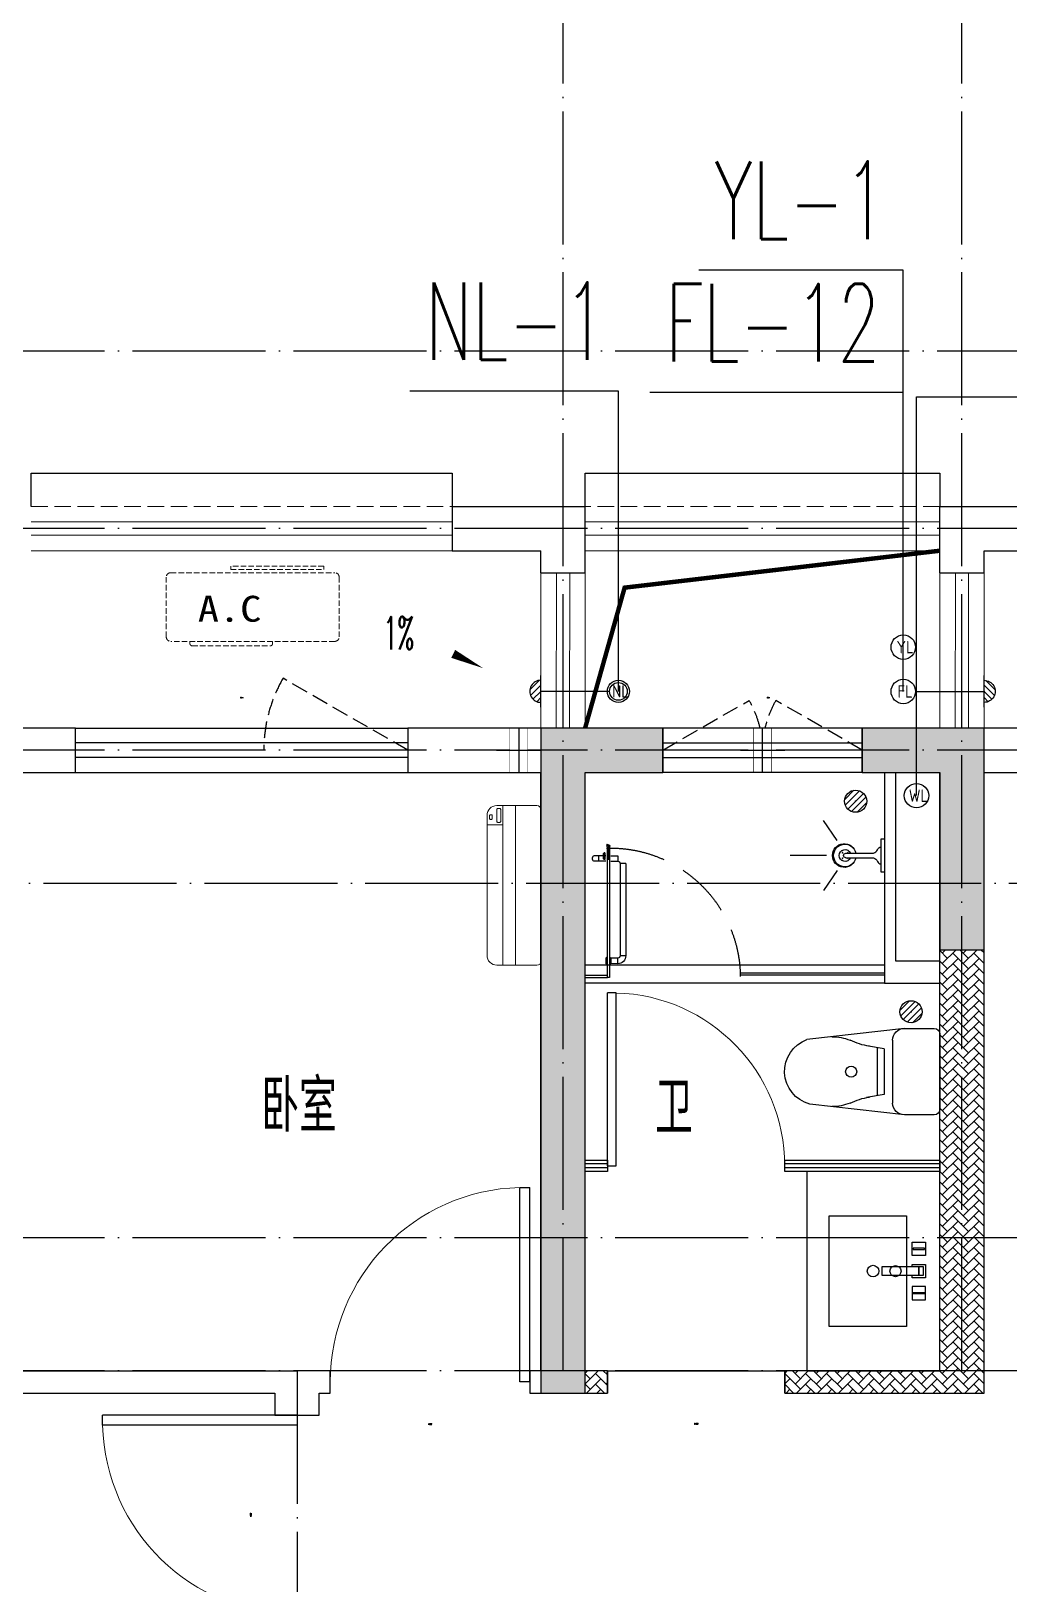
# Model space of a CAD drawing. Extents: x 27938 to 1507990, y 110129 to 923079.
# Drawn here: x 830217 to 834628, y 446371 to 453376 of the extents above; entities that cross this region are included whole.
import ezdxf

# ---------------------------------------------------------------- set-up
doc = ezdxf.new("R2010")
doc.units = 0
doc.header["$LTSCALE"] = 1000
doc.header["$MEASUREMENT"] = 0
doc.linetypes.add('DASH', pattern=[0.35, 0.25, -0.1])
doc.linetypes.add('DOTE', pattern=[2.42, 2, -0.2, 0.02, -0.2])
for name, color, linetype in [('COLUMN', 9, 'Continuous'), ('CURTWALL', 4, 'Continuous'), ('DIM_凝结', 150, 'Continuous'), ('DIM_废水', 31, 'Continuous'), ('DIM_污水', 2, 'Continuous'), ('DIM_雨水', 4, 'Continuous'), ('DOTE', 1, 'Continuous'), ('EQUIP_污水', 7, 'Continuous'), ('IP-bath&kitchen-JOHNSON', 4, 'Continuous'), ('LVTRY', 6, 'Continuous'), ('P-bath&kitchen-JOHNSON', 4, 'Continuous'), ('PUB_HATCH', 8, 'Continuous'), ('PUB_TEXT', 4, 'Continuous'), ('VPIPE-中水', 122, 'Continuous'), ('VPIPE-凝结', 150, 'N'), ('VPIPE-废水', 31, 'Continuous'), ('VPIPE-污水', 2, 'W'), ('VPIPE-雨水', 4, 'Y'), ('WALL', 9, 'Continuous'), ('WINDOW', 4, 'Continuous'), ('WINDOW_TEXT', 7, 'Continuous'), ('保温', 6, 'Continuous'), ('机电标识类', 1, 'Continuous'), ('看线', 251, 'Continuous')]:
    doc.layers.add(name, color=color, linetype=linetype)
for name, color, linetype, lineweight in [('平面-排水沟', 86, 'Continuous', 15), ('平面-栏杆', 135, 'Continuous', 15), ('平面-看线', 45, 'Continuous', 15), ('平面-空调室内机', 176, 'Continuous', 9), ('平面-空调预留孔', 173, 'Continuous', 15), ('空调', 76, 'Continuous', 13)]:
    doc.layers.add(name, color=color, linetype=linetype, lineweight=lineweight)
doc.styles.add('_TCH_DIM', font='SIMPLEX.shx', dxfattribs={"width": 0.7, "bigfont": 'GBCBIG.shx'})
doc.styles.add('_TCH_WINDOW', font='SIMPLEX.shx', dxfattribs={"width": 0.7, "height": 3.5, "bigfont": 'GBCBIG.shx'})
doc.styles.add('_TWT_SERIAL', font='SIMPLEX', dxfattribs={"width": 0.8, "height": 3.5, "bigfont": 'HZTXT'})
doc.styles.get("Standard").update_dxf_attribs({"font": 'gbenor.shx', "bigfont": 'gbcbig.shx'})
doc.styles.add('黑体', font='simhei.ttf')
doc.linetypes.add('N', pattern='A,3,-0.2,["N",Standard,S=0.25,R=0,X=-0.1,Y=-0.115],-0.2', length=3.4)
doc.linetypes.add('W', pattern='A,3,-0.2,["W",Standard,S=0.25,R=0,X=-0.1,Y=-0.115],-0.2', length=3.4)
doc.linetypes.add('Y', pattern='A,3,-0.2,["Y",Standard,S=0.25,R=0,X=-0.1,Y=-0.115],-0.2', length=3.4)
pattern_1 = [(45, (0, 0), (0, 47.4157523), [100.584, -33.528]), (135, (23.708, 23.708), (3e-15, 47.4157523), [100.584, -33.528])]

# ---------------------------------------------------------------- blocks, each defined once
blk = doc.blocks.new('GDGDGDSDA')
at = {"layer": 'DOTE', "color": 0, "linetype": 'DOTE', "ltscale": 0.3}
for p, q in [((424034.8, 367858.3), (424034.8, 376108.3)), ((425834.8, 367858.3), (425834.8, 376108.3)), ((471334.8, 372458.3), (417334.8, 372458.3)), ((471334.8, 371658.3), (417334.8, 371658.3)), ((471334.8, 370658.3), (417334.8, 370658.3)), ((417334.8, 370058.6), (471334.8, 370058.6)), ((471334.8, 368458.3), (417334.8, 368458.3)), ((471334.8, 367858.3), (417334.8, 367858.3)), ((422834.8, 367858.3), (422834.8, 359558.3))]:
    blk.add_line(p, q, dxfattribs=at)
blk = doc.blocks.new('rrrrrrrrrrrra')
at = {"color": 0}
for p, q in [((-112.4, 458.7), (-112.4, 324.3)), ((252.6, 483.7), (-87.4, 483.7)), ((277.6, 324.3), (277.6, 458.7)), ((-112.4, 324.3), (-63.7, -103.4)), ((277.6, 324.3), (227.5, -115.6)), ((-59.1, 271.1), (224.3, 271.1)), ((-20.6, 232.4), (-34.2, 153.6)), ((185.8, 232.4), (-20.6, 232.4)), ((185.8, 232.4), (199.4, 153.6)), ((191.3, 200.5), (-26.1, 200.5))]:
    blk.add_line(p, q, dxfattribs=at)
for centre, radius, start, end in [((-87.4, 458.7), 25, 90, 180), ((252.6, 458.7), 25, 0, 90), ((-59.1, 324.3), 53.3, 180, 270), ((224.3, 324.3), 53.3, 270, 0), ((-322.6, 209.8), 293.8, 333.53685, 351.48282), ((487.8, 209.8), 293.8, 188.51718, 206.46315), ((149, -3.2), 224.1, 158.52022, 180), ((16.2, -3.2), 224.1, 0, 21.47978), ((83.8, -63.6), 152.8, 195.07732, 340.11812)]:
    blk.add_arc(centre, radius, start, end, dxfattribs=at)
blk = doc.blocks.new('A$C1E0F638F')
at = {"color": 0}
for points in [[(499.7, 435.1), (499.7, 85.1), (0, 85.1), (0, 435.1)], [(269.9, 30), (229.9, 30), (229.9, 195), (269.9, 195)], [(119.9, 0), (179.9, 0), (179.9, 60), (119.9, 60)], [(146.9, 55), (152.9, 55), (152.9, 5), (146.9, 5)], [(229.9, 30), (269.9, 30), (269.9, 10), (229.9, 10)], [(379.9, 0), (319.9, 0), (319.9, 60), (379.9, 60)], [(352.9, 55), (346.9, 55), (346.9, 5), (352.9, 5)]]:
    blk.add_lwpolyline(points, close=True, dxfattribs=at)
blk.add_lwpolyline([(269.9, 60), (279.9, 60), (279.9, 0), (219.9, 0), (219.9, 60), (229.9, 60)], dxfattribs=at)
blk.add_circle((249.9, 236.3), 26, dxfattribs=at)
blk = doc.blocks.new('$lvtry$00000171')
at = {"color": 0}
for p, q in [((-74, 11), (-11, 74)), ((-70, -27), (27, 70)), ((-53, -53), (53, 53)), ((-27, -70), (70, 27)), ((11, -74), (74, -11))]:
    blk.add_line(p, q, dxfattribs=at)
blk.add_circle((0, 0), 75, dxfattribs=at)
blk.add_point((0, 0), dxfattribs=at)
blk = doc.blocks.new('135')
blk.add_hatch(color=0).paths.add_polyline_path([(4.8, 1.8), (3.6, -1), (-4.7, 2.5), (-3.5, 5.3)])
at = {"color": 0}
for p, q in [((-6.3, 2.6), (5.4, -2.3)), ((-5.7, 2.9), (-5.2, 2.7)), ((-5.6, 18.9), (-3.4, 19.4)), ((-3.4, 19.4), (-5.5, 19.4)), ((5.2, 10.9), (-5.3, 10.9)), ((5.2, 9.7), (-5.2, 9.7)), ((-5.2, 2.7), (-3.8, 5.9)), ((-5, 10.9), (-5, 30.5)), ((-3.8, 5.9), (5.4, 2.1)), ((0, 0), (0, 39.1)), ((5.6, 18.9), (3.4, 19.3)), ((3.4, 19.3), (5.6, 19.3)), ((4.1, -1.2), (5.4, 2.1)), ((5, 10.9), (5, 32.3)), ((4.1, -1.2), (5.7, -1.8))]:
    blk.add_line(p, q, dxfattribs=at)
for centre, radius, start, end in [((6.2, 15.8), 13.5, 151.01474, 204.84033), ((13.5, 4.2), 20.5, 163.09243, 182.0012), ((-6, 3.6), 1, 184.22753, 248.46611), ((8.6, 15.5), 14.6, 166.278, 198.09535), ((13.5, 4.2), 19.5, 163.74431, 182.52687), ((-5.5, 3.3), 0.5, 181.9385, 247.25971), ((-5.2, 22.1), 0.5, 335.76434, 151.01474), ((3.8, 18.1), 9.42, 155.76434, 171.97728), ((5.2, 22.3), 0.5, 29.84246, 204.57404), ((-5.9, 17.2), 11.7, 10.47502, 24.57404), ((29.1, 6.7), 24, 172.94395, 199.23182), ((-6.3, 15.4), 12.4, 338.64492, 16.0476), ((-6, 15.8), 13.4, 334.91114, 29.84246), ((26.4, 6.3), 20.6, 169.14538, 199.95258), ((5.9, -1.2), 1.17, 247.45971, 19.95258), ((5.9, -1.4), 0.5, 247.45971, 19.23182)]:
    blk.add_arc(centre, radius, start, end, dxfattribs=at)
blk.add_open_spline([(-5, 30.5), (-4.1, 31.3), (-2.3, 33), (0.9, 29.2), (3.5, 31.1), (5, 32.3)], degree=3, knots=[0, 0, 0, 0, 3.066329, 6.218313, 11.124135, 11.124135, 11.124135, 11.124135], dxfattribs=at)
blk = doc.blocks.new('SDFAWERAWER')
at = {"layer": 'LVTRY', "color": 0}
for p, q in [((593941.2, -1242210.1), (593783.7, -1242594.8)), ((593964.6, -1242219.7), (593807.2, -1242604.4)), ((593941.2, -1242210.1), (593964.6, -1242219.7)), ((593987.8, -1242190.5), (593978.2, -1242214)), ((594007.5, -1242226), (593978.2, -1242214)), ((594017.1, -1242202.5), (593987.8, -1242190.5)), ((594015.8, -1242220.4), (594027.2, -1242192.7)), ((594015.8, -1242220.4), (594021.7, -1242222.8)), ((594025.7, -1242203.9), (594018.5, -1242221.5)), ((594018.5, -1242221.5), (594021.5, -1242220.3)), ((594025.4, -1242210.8), (594021.5, -1242220.3)), ((594022.6, -1242220.7), (594021.7, -1242222.8)), ((594021.7, -1242222.8), (594023.9, -1242221.9)), ((594022.6, -1242211.4), (594029.8, -1242193.8)), ((594024.2, -1242221.4), (594023.9, -1242221.9)), ((594025.4, -1242210.8), (594031.1, -1242196.8)), ((594027.2, -1242192.7), (594033, -1242195.1)), ((594029.8, -1242193.8), (594031.1, -1242196.8)), ((594032.2, -1242197.2), (594033, -1242195.1)), ((594033, -1242195.1), (594034, -1242197.4)), ((594033.8, -1242197.9), (594034, -1242197.4)), ((594047.3, -1242200.9), (594035.9, -1242228.7)), ((594035.9, -1242228.7), (594038.6, -1242229.7)), ((594037.3, -1242210.8), (594088, -1242231.6)), ((594038.6, -1242229.7), (594045.2, -1242213.6)), ((594038.6, -1242229.7), (594041.6, -1242228.5)), ((594041.6, -1242228.5), (594051.2, -1242205)), ((594049.9, -1242202), (594043.3, -1242218.2)), ((594047.3, -1242200.9), (594049.9, -1242202)), ((594049.9, -1242202), (594051.2, -1242205)), ((594057.1, -1242246.3), (594066.7, -1242222.8)), ((594027.7, -1242234.3), (594078.4, -1242255)), ((593783.7, -1242594.8), (593807.2, -1242604.4)), ((593803.2, -1242641.3), (593812.8, -1242617.9)), ((593803.2, -1242641.3), (593832.6, -1242653.3)), ((593812.8, -1242617.9), (593842.2, -1242629.9)), ((593842.2, -1242629.9), (593832.6, -1242653.3)), ((593845.2, -1242628.6), (593833.8, -1242656.3)), ((593847.8, -1242629.7), (593836.5, -1242657.4)), ((593845.2, -1242628.6), (593842.2, -1242629.9)), ((593847.8, -1242629.7), (593845.2, -1242628.6)), ((593847.1, -1242661.8), (593858.5, -1242634.1)), ((593849.8, -1242662.9), (593861.2, -1242635.2)), ((593852.1, -1242661.9), (593862.1, -1242637.4)), ((593858.5, -1242634.1), (593861.2, -1242635.2)), ((593861.2, -1242635.2), (593862.1, -1242637.4)), ((593833.8, -1242656.3), (593832.6, -1242653.3)), ((593836.5, -1242657.4), (593833.8, -1242656.3)), ((593847.1, -1242661.8), (593849.8, -1242662.9))]:
    blk.add_line(p, q, dxfattribs=at)
blk.add_lwpolyline([(593823.5, -1242717), (594045.8, -1242173.9), (594036.5, -1242170.2), (593814.2, -1242713.2)], close=True, dxfattribs=at)
blk.add_arc((594075.3, -1242240), 15.3, 281.79322, 33.70188, dxfattribs=at)
for centre, major_axis, start_param, end_param in [((593974.2, -1242223.6), (3.93, 9.6), 0, 1.570796), ((593816.8, -1242608.3), (13.5, 33.1), 1.570796, 3.141593), ((593816.8, -1242608.3), (3.93, 9.6), 1.570796, 3.141593)]:
    blk.add_ellipse(centre, major_axis=major_axis, ratio=1, start_param=start_param, end_param=end_param, dxfattribs=at)
at = {"layer": 'P-bath&kitchen-JOHNSON', "color": 0, "linetype": 'DASH'}
blk.add_arc((593809.8, -1242714), 586.2, 67.53695, 157.13247, dxfattribs=at)
at = {"layer": 'LVTRY', "color": 8, "xscale": -1, "rotation": 157.7329157530927}
blk.add_blockref('135', (594045.3, -1242161.9), dxfattribs=at)
blk = doc.blocks.new('A$C5DCB2F21')
at = {"layer": 'IP-bath&kitchen-JOHNSON', "color": 0}
for p, q in [((-68.3, -213.2), (-157.7, -275)), ((-0.1, -261.4), (-0.1, -424.7)), ((68.2, -213.2), (157.6, -275))]:
    blk.add_line(p, q, dxfattribs=at)
for centre, major_axis, ratio, start_param, end_param in [((0, -178.8), (-51, 0), 0.990052, -1.36297, 4.504563), ((0, -177.8), (-26.8, 0), 0.994812, -1.167677, 4.309269)]:
    blk.add_ellipse(centre, major_axis=major_axis, ratio=ratio, start_param=start_param, end_param=end_param, dxfattribs=at)
at = {"layer": 'LVTRY', "color": 0}
for p, q in [((73.6, 0), (-73.6, 0)), ((-10.5, -173.5), (-10.5, -49.3)), ((10.6, -173.5), (10.6, -49.3))]:
    blk.add_line(p, q, dxfattribs=at)
blk.add_lwpolyline([(73.6, 0), (73.6, -15.8), (-73.6, -15.8), (-73.6, 0)], dxfattribs=at)
for points in [[(-26.3, -30.7, -0.364142), (-37.8, -15.8, -0.020495)], [(-10.5, -49.4, 0.214893), (-26.3, -30.7, 7.649644)], [(10.6, -49.3, -0.21439), (26.3, -30.7, -7.649644)], [(26.3, -30.7, 0.364142), (37.8, -15.8, 0.020495)]]:
    blk.add_lwpolyline(points, format="xyb", dxfattribs=at)
blk.add_arc((0, -173.5), 10.5, 180, 0, dxfattribs=at)
for centre, major_axis, ratio, start_param, end_param in [((0, -181.3), (53.6, 0), 0.987577, 1.76809, 7.656688), ((-12.4, -164.7), (0, 1.43), 0.85, -1.570796, 4.712389), ((-12.4, -189.2), (0, 1.43), 0.85, 4.712389, 10.995574), ((12.5, -164.7), (0, 1.43), 0.85, 4.712389, 10.995574), ((12.5, -189.2), (0, 1.43), 0.85, 4.712389, 10.995574)]:
    blk.add_ellipse(centre, major_axis=major_axis, ratio=ratio, start_param=start_param, end_param=end_param, dxfattribs=at)
blk = doc.blocks.new('$TCHSYS$DOOR2D')
for p, q in [((0.45, 0.975), (0.5, 0.975)), ((0.45, 0), (0.45, 0.975)), ((0.5, 0), (0.5, 0.975)), ((0.5, 0), (0.45, 0))]:
    blk.add_line(p, q)
at = {"lineweight": 13}
blk.add_arc((0.475, 0), 0.975, 91.46928, 180, dxfattribs=at)
blk = doc.blocks.new('DSGDFGF')
at = {"layer": 'CURTWALL', "color": 0}
for p, q in [((676992.3, 342105.3), (676292.3, 342105.3)), ((676292.3, 342105.3), (676292.3, 342055.3)), ((676292.3, 342088.7), (676992.3, 342088.7)), ((676992.3, 342055.3), (676992.3, 342105.3)), ((677892.3, 342105.3), (677792.3, 342105.3)), ((677792.3, 342105.3), (677792.3, 342055.3)), ((677792.3, 342088.7), (677892.3, 342088.7)), ((677892.3, 342055.3), (677892.3, 342105.3)), ((676292.3, 342072), (676992.3, 342072)), ((676292.3, 342055.3), (676992.3, 342055.3)), ((677792.3, 342072), (677892.3, 342072)), ((677792.3, 342055.3), (677892.3, 342055.3))]:
    blk.add_line(p, q, dxfattribs=at)
at = {"layer": 'IP-bath&kitchen-JOHNSON', "color": 0}
for p, q in [((676542.3, 342985), (677892.3, 342985)), ((676542.3, 342950), (677192.3, 342950)), ((676542.3, 342940), (677192.3, 342940)), ((677192.3, 342940), (677192.3, 342950)), ((677892.3, 342940), (677792.3, 342940)), ((677792.3, 342930), (677792.3, 342940)), ((677892.3, 342930), (677792.3, 342930)), ((676542.3, 342905), (677892.3, 342905))]:
    blk.add_line(p, q, dxfattribs=at)
for points in [[(676542.3, 343855.3), (676542.3, 342905), (676292.3, 342905)], [(676492.3, 343855.3), (676492.3, 343005), (676292.3, 343005)]]:
    blk.add_lwpolyline(points, dxfattribs=at)
at = {"layer": 'LVTRY', "color": 0}
blk.add_lwpolyline([(676892.3, 341155.3), (676292.3, 341155.3), (676292.3, 342055.3), (676892.3, 342055.3)], close=True, dxfattribs=at)
at = {"layer": 'CURTWALL', "color": 0, "xscale": 800, "yscale": 800, "zscale": 50, "rotation": 5.54452612062199e-09}
blk.add_blockref('$TCHSYS$DOOR2D', (677392.3, 342080.3), dxfattribs=at)
at = {"layer": 'IP-bath&kitchen-JOHNSON', "color": 8}
for name, p, rotation in [('A$C5DCB2F21', (676542.3, 343480.3), 90.00848852444699), ('SDFAWERAWER', (-342526.2, 1268090.5), 22.25976934310714)]:
    blk.add_blockref(name, p, dxfattribs=dict(at, rotation=rotation))
at = {"layer": 'LVTRY', "color": 8, "xscale": -0.6666666667107826, "yscale": 0.6666666667107826}
for p in [(676672.3, 343725.3), (676422.3, 342775.3)]:
    blk.add_blockref('$lvtry$00000171', p, dxfattribs=at)
at = {"layer": 'LVTRY', "color": 8, "extrusion": (0, 0, -1), "xscale": -1, "zscale": -1, "rotation": 270}
blk.add_blockref('rrrrrrrrrrrra', (-676776.1, 342422.6), dxfattribs=at)
at = {"layer": 'LVTRY', "color": 8, "xscale": -1, "rotation": 270}
blk.add_blockref('A$C1E0F638F', (676357.2, 341355.6), dxfattribs=at)
blk = doc.blocks.new('GFDGFSDFGD')
at = {"layer": 'PUB_HATCH'}
for points in [[(425766.6, 373023.7), (425216.6, 373023.7), (425216.6, 370023.7), (425416.6, 370023.7), (425416.6, 372823.7), (425766.6, 372823.7)], [(426666.7, 373023.7), (426666.7, 372823.7), (427016.6, 372823.7), (427016.6, 372023.7), (427216.6, 372023.7), (427216.6, 373023.7)]]:
    blk.add_hatch(color=0, dxfattribs=at).paths.add_polyline_path(points)
at = {"layer": 'COLUMN', "color": 0}
for p, q in [((425766.6, 373023.7), (425216.6, 373023.7)), ((425216.6, 373023.7), (425216.6, 370023.7)), ((425766.6, 372823.7), (425766.6, 373023.7)), ((426666.7, 373023.7), (426666.7, 372823.7)), ((427216.6, 373023.7), (426666.7, 373023.7)), ((427216.6, 372023.7), (427216.6, 373023.7)), ((425416.6, 370023.7), (425416.6, 372823.7)), ((425416.6, 372823.7), (425766.6, 372823.7)), ((426666.7, 372823.7), (427016.6, 372823.7)), ((427016.6, 372823.7), (427016.6, 372023.7)), ((427016.6, 372023.7), (427216.6, 372023.7)), ((425216.6, 370023.7), (425416.6, 370023.7))]:
    blk.add_line(p, q, dxfattribs=at)
blk = doc.blocks.new('GDFGDGRD')
at = {"layer": '保温', "linetype": 'ByBlock', "ltscale": 10}
h = blk.add_hatch(dxfattribs=at)
h.set_pattern_fill('AR-HBONE', color=251, scale=55)
h.set_pattern_definition(pattern_1)
h.paths.add_polyline_path([(427216.6, 370023.7), (427216.6, 372023.7), (427016.6, 372023.7), (427016.6, 370023.7)])
h = blk.add_hatch(dxfattribs=at)
h.set_pattern_fill('AR-HBONE', color=251, scale=55)
h.set_pattern_definition(pattern_1)
h.paths.add_polyline_path([(425516.6, 370023.7), (425516.6, 370123.7), (425416.6, 370123.7), (425416.6, 370023.7)])
h = blk.add_hatch(dxfattribs=at)
h.set_pattern_fill('AR-HBONE', color=251, scale=55)
h.set_pattern_definition(pattern_1)
h.paths.add_polyline_path([(427016.6, 370023.7), (427016.6, 370123.7), (426316.6, 370123.7), (426316.6, 370023.7)])
blk = doc.blocks.new('A$C001338C2')
for p, q in [((845, 303.6), (55, 303.6)), ((109.1, 214.8), (109.1, 303.6)), ((0, 248.6), (0, 22)), ((900, 22), (900, 248.6)), ((22, 0), (878, 0))]:
    blk.add_line(p, q)
at = {"lineweight": 5}
for p, q in [((900, 214.8), (0, 214.8)), ((900, 143.2), (0, 143.2))]:
    blk.add_line(p, q, dxfattribs=at)
for points in [[(73.1, 275), (56.8, 275, -0.414214), (51.3, 280.5), (51.3, 283.4, -0.414214), (56.8, 288.9), (73.1, 288.9, -0.414214), (78.6, 283.4), (78.6, 280.5, -0.414214)], [(89.2, 226.4), (22.2, 226.4, -0.414214), (16.7, 231.9), (16.7, 243.1, -0.414214), (22.2, 248.6), (89.2, 248.6, -0.414214), (94.7, 243.1), (94.7, 231.9, -0.414214)]]:
    blk.add_lwpolyline(points, format="xyb", close=True)
for centre, radius, start, end in [((55, 248.6), 55, 90, 180), ((845, 248.6), 55, 360, 90), ((22, 22), 22, 180, 270), ((878, 22), 22, 270, 360)]:
    blk.add_arc(centre, radius, start, end)
blk = doc.blocks.new('dongkong')
blk.add_wipeout([(-603756, 210771), (-603756, 210570.8), (-603836, 210570.8), (-603836, 210771)])
at = {"layer": '机电标识类', "color": 250, "linetype": 'DASH', "ltscale": 400}
for p, q in [((-603796, 210771), (-603796, 210570.8)), ((-603896, 210670.7), (-603696, 210670.7))]:
    blk.add_line(p, q, dxfattribs=at)
at = {"layer": '空调', "color": 6, "linetype": 'DASH', "const_width": 2}
blk.add_lwpolyline([(-603756, 210771), (-603756, 210570.8), (-603836, 210570.8), (-603836, 210771)], close=True, dxfattribs=at)
blk = doc.blocks.new('gsergvr')
at = {"layer": '平面-空调预留孔', "linetype": 'DASH', "ltscale": 0.1}
for p, q in [((34075.4, 17176.2), (34075.4, 17166.2)), ((34448.2, 17166.2), (34448.2, 17176.2)), ((34085.4, 17156.2), (34438.2, 17156.2))]:
    blk.add_line(p, q, dxfattribs=at)
blk.add_lwpolyline([(34679.3, 17515.3), (34259.5, 17515.3), (34259.5, 17500.2), (34679.3, 17500.2)], close=True, dxfattribs=at)
blk.add_lwpolyline([(34728.6, 17176.2), (33988.6, 17176.2, -0.414214), (33968.6, 17196.2), (33968.6, 17466.2, -0.414214), (33988.6, 17486.2), (34728.6, 17486.2, -0.414214), (34748.6, 17466.2), (34748.6, 17196.2, -0.414214)], format="xyb", close=True, dxfattribs=at)
for centre, start, end in [((34085.4, 17166.2), 180, 270), ((34438.2, 17166.2), 270, 0)]:
    blk.add_arc(centre, 10, start, end, dxfattribs=at)
at = {"layer": '平面-空调预留孔', "color": 251, "linetype": 'DASH', "ltscale": 0.1, "true_color": 0x636466, "style": '黑体', "width": 1.2}
blk.add_text('A.C', height=117.05, dxfattribs=at).set_placement((34110.9, 17264.8))
blk = doc.blocks.new('rtyryrtyeeretee')
at = {"layer": '平面-空调预留孔'}
blk.add_blockref('gsergvr', (635673.5, 326705.8), dxfattribs=at)
blk = doc.blocks.new('A$C7A951E79')
at = {"layer": 'LVTRY'}
for p, q in [((0, -71.2), (0, 71.5)), ((-7.1, 49.5), (-49.5, 7.1)), ((0, 28.3), (-46.5, -18.3)), ((0, 0), (-35.4, -35.4)), ((0, -28.3), (-18.3, -46.5))]:
    blk.add_line(p, q, dxfattribs=at)
blk.add_arc((0, 0.2), 49.9, 89.97568, 269.97568, dxfattribs=at)
blk.add_point((0, 0), dxfattribs=at)
blk = doc.blocks.new('A$C42425DA4')
blk.add_blockref('A$C7A951E79', (0, 0))
at = {"xscale": -1}
blk.add_blockref('A$C7A951E79', (2000, -0.1), dxfattribs=at)
blk = doc.blocks.new('$WINLIB2D$00000001')
at = {"color": 0}
for points in [[(-0.5, 0.5), (-0.5, -0.5)], [(-0.5, 0.5), (0.5, 0.5)], [(0.5, -0.5), (0.5, 0.5)], [(0.5, 0.1667), (-0.5, 0.1667)], [(0.5, -0.1667), (-0.5, -0.1667)], [(-0.5, -0.5), (0.5, -0.5)]]:
    blk.add_lwpolyline(points, dxfattribs=at)
blk = doc.blocks.new('$DorLib2D$00000001')
at = {"color": 0}
for p, q in [((0.45, 0.975), (0.5, 0.975)), ((0.45, 0), (0.45, 0.975)), ((0.5, 0), (0.5, 0.975)), ((0.5, 0), (0.45, 0))]:
    blk.add_line(p, q, dxfattribs=at)
at = {"color": 0, "lineweight": 13}
blk.add_arc((0.475, 0), 0.975, 91.46928, 180, dxfattribs=at)
blk = doc.blocks.new('$TwtSys$00000147')
blk.add_circle((0, 0, 0), 25)

msp = doc.modelspace()

# ---------------------------------------------------------------- linework, layer by layer
at = {"layer": 'DIM_凝结'}
for p, q in [((832866.6, 451752.6), (831926, 451752.6)), ((832866.6, 450397.6), (832866.6, 451752.6))]:
    msp.add_line(p, q, dxfattribs=at)
at = {"layer": 'DIM_废水'}
for p, q in [((834151.6, 451745.5), (833007.5, 451745.5)), ((834151.6, 450397.1), (834151.6, 451745.5))]:
    msp.add_line(p, q, dxfattribs=at)
at = {"layer": 'DIM_污水'}
for p, q in [((834211.4, 449927.1), (834211.4, 451726)), ((834211.4, 451726), (835616.7, 451726))]:
    msp.add_line(p, q, dxfattribs=at)
at = {"layer": 'DIM_雨水'}
for p, q in [((834151.6, 452298.3), (833229.5, 452298.3)), ((834151.6, 450597.1), (834151.6, 452298.3))]:
    msp.add_line(p, q, dxfattribs=at)
at = {"layer": 'VPIPE-中水', "color": 8, "linetype": 'Continuous'}
msp.add_circle((834211.4, 449927.1), 55, dxfattribs=at)
at = {"layer": 'VPIPE-凝结', "color": 8, "ltscale": 0.1}
for p, q in [((832826.6, 450397.6), (832516.4, 450397.6)), ((834206.6, 450397.6), (834516.4, 450397.6))]:
    msp.add_line(p, q, dxfattribs=at)
at = {"layer": 'VPIPE-凝结'}
msp.add_circle((832866.6, 450397.6), 50, dxfattribs=at)
at = {"layer": 'VPIPE-凝结', "color": 8}
msp.add_circle((832866.6, 450397.6), 40, dxfattribs=at)
at = {"layer": 'VPIPE-废水', "color": 8}
msp.add_circle((834151.6, 450397.1), 55, dxfattribs=at)
at = {"layer": 'VPIPE-废水'}
msp.add_circle((834151.6, 450397.1), 55, dxfattribs=at)
at = {"layer": 'VPIPE-污水'}
msp.add_circle((834211.4, 449927.1), 55, dxfattribs=at)
at = {"layer": 'VPIPE-雨水', "color": 8}
msp.add_circle((834151.6, 450597.1), 55, dxfattribs=at)
at = {"layer": 'VPIPE-雨水'}
msp.add_circle((834151.6, 450597.1), 55, dxfattribs=at)
at = {"layer": 'WALL', "color": 8}
for p, q in [((832116.6, 451232.1), (832716.6, 451232.1)), ((832116.6, 451232.1), (832116.6, 451032.1)), ((832716.6, 450932.1), (832716.6, 451232.1)), ((834316.6, 451232.1), (834916.6, 451232.1)), ((834316.6, 450932.1), (834316.6, 451232.1)), ((832116.6, 451032.1), (832516.6, 451032.1)), ((832516.6, 450932.1), (832516.6, 451032.1)), ((834516.6, 451032.1), (834916.6, 451032.1)), ((834516.6, 450932.1), (834516.6, 451032.1)), ((832516.6, 450932.1), (832716.6, 450932.1)), ((834316.6, 450932.1), (834516.6, 450932.1)), ((830416.6, 450232.1), (829716.6, 450232.1)), ((830416.6, 450032.1), (830416.6, 450232.1)), ((831916.6, 450232.1), (831916.6, 450032.1)), ((833066.6, 450232.1), (832616.6, 450232.1)), ((833066.6, 450032.1), (833066.6, 450232.1)), ((834416.6, 450232.1), (833966.6, 450232.1)), ((833966.6, 450232.1), (833966.6, 450032.1)), ((835016.6, 450232.1), (834416.6, 450232.1)), ((829816.6, 450032.1), (830416.6, 450032.1)), ((832716.6, 450032.1), (833066.6, 450032.1)), ((832716.6, 447332.1), (832716.6, 450032.1)), ((833966.6, 450032.1), (834316.6, 450032.1)), ((834316.6, 447332.1), (834316.6, 450032.1)), ((834516.6, 447232.1), (834516.6, 450032.1)), ((834516.6, 450032.1), (835016.6, 450032.1)), ((829816.6, 447332.1), (831416.6, 447332.1)), ((831566.6, 447332.1), (831416.6, 447332.1)), ((831566.6, 447232.1), (831566.6, 447332.1)), ((832516.6, 447332.1), (832466.6, 447332.1)), ((832466.6, 447332.1), (832466.6, 447232.1)), ((832816.6, 447332.1), (832716.6, 447332.1)), ((832816.6, 447232.1), (832816.6, 447332.1)), ((834316.6, 447332.1), (833616.6, 447332.1)), ((833616.6, 447332.1), (833616.6, 447232.1)), ((829716.6, 447232.1), (831316.6, 447232.1)), ((831316.6, 447232.1), (831316.6, 447132.1)), ((831516.6, 447232.1), (831566.6, 447232.1)), ((831516.6, 447132.1), (831516.6, 447232.1)), ((832466.6, 447232.1), (832616.6, 447232.1)), ((832616.6, 447232.1), (832816.6, 447232.1)), ((833616.6, 447232.1), (834516.6, 447232.1)), ((831316.6, 447132.1), (831516.6, 447132.1))]:
    msp.add_line(p, q, dxfattribs=at)
at = {"layer": 'WINDOW', "color": 8, "linetype": 'DASH'}
for p, q in [((832816.6, 447332.1), (832816.6, 447232.1)), ((833616.6, 447232.1), (833616.6, 447332.1))]:
    msp.add_line(p, q, dxfattribs=at)
at = {"layer": 'WINDOW', "color": 8}
msp.add_line((832816.6, 447332.1, 800), (833616.6, 447332.1, 800), dxfattribs=at)
at = {"layer": 'WINDOW', "color": 8, "linetype": 'DASH', "ltscale": 0.3}
for points in [[(831916.6, 450132.1), (831353.4, 450456.7, 0.131485), (831266.6, 450132.1)], [(833066.7, 450132.1), (833456.4, 450357, -0.131605), (833516.7, 450132.1)], [(833966.7, 450132.1), (833576.9, 450357, 0.131605), (833516.7, 450132.1)]]:
    msp.add_lwpolyline(points, format="xyb", dxfattribs=at)
at = {"layer": '平面-排水沟', "color": 8}
msp.add_lwpolyline([(831970.4, 450638.9, 0, 0, 0), (832256.5, 450502.1, 0, 40, 0), (832121.2, 450566.8, 0, 0, 0)], format="xyseb", dxfattribs=at)
at = {"layer": '平面-栏杆', "color": 8}
for points in [[(832116.6, 451162.1), (830216.6, 451162.4)], [(834316.6, 451162.1), (832716.6, 451162.4)], [(832116.6, 451102.1), (830216.6, 451102.4)], [(834316.6, 451102.1), (832716.6, 451102.4)], [(832586.6, 450932.1), (832586.3, 450232.1)], [(832646.6, 450932.1), (832646.3, 450232.1)], [(834386.6, 450932.1), (834386.3, 450232.1)], [(834446.6, 450932.1), (834446.3, 450232.1)]]:
    msp.add_lwpolyline(points, dxfattribs=at)
at = {"layer": '平面-看线', "color": 8}
msp.add_line((834316.3, 450232.1), (834316.6, 450932.1), dxfattribs=at)
at = {"layer": '平面-看线', "color": 8, "linetype": 'DASH', "ltscale": 0.3}
for points in [[(830216.6, 451232.1), (832116.6, 451232.1)], [(834316.6, 451232.1), (832716.6, 451232.1)]]:
    msp.add_lwpolyline(points, dxfattribs=at)
at = {"layer": '平面-看线', "color": 8}
for points in [[(830216.6, 451032.1), (832116.6, 451032.1)], [(834316.6, 451032.1), (832716.6, 451032.1)], [(832716.6, 450932.1), (832716.3, 450232.1)], [(834516.6, 450932.1), (834516.3, 450232.1)]]:
    msp.add_lwpolyline(points, dxfattribs=at)
at = {"layer": '看线', "color": 8, "ltscale": 0.5}
for points in [[(830216.6, 451232.1), (830216.6, 451382.1), (832116.6, 451382.1), (832116.6, 451232.1)], [(832716.6, 451232.1), (832716.6, 451382.1), (834316.6, 451382.1), (834316.6, 451232.1)]]:
    msp.add_lwpolyline(points, dxfattribs=at)

# ---------------------------------------------------------------- block references
at = {"color": 8}
for name, p in [('GFDGFSDFGD', (407300, 77208.4)), ('rtyryrtyeeretee', (161184.5, 106741.1)), ('GDFGDGRD', (407300, 77208.4)), ('A$C42425DA4', (832516.4, 450397.6))]:
    msp.add_blockref(name, p, dxfattribs=at)
at = {"color": 8, "xscale": -1}
msp.add_blockref('DSGDFGF', (1510608.9, 106176.8), dxfattribs=at)
at = {"layer": 'DOTE', "color": 169}
msp.add_blockref('GDGDGDSDA', (408581.8, 79473.8), dxfattribs=at)
at = {"layer": 'EQUIP_污水'}
for p in [(833916.6, 448681.9), (834116.6, 447782.1)]:
    msp.add_blockref('$TwtSys$00000147', p, dxfattribs=at)
at = {"layer": 'WINDOW', "color": 8}
ref = msp.add_blockref('$WINLIB2D$00000001', (831166.6, 450132.1), dxfattribs=dict(at, xscale=1500, yscale=-200, zscale=1500, rotation=359.9999999969686))
ref.add_attrib('A', 'C1514a', (831161.3, 450367.5), dxfattribs={"layer": 'WINDOW_TEXT', "color": 8, "ltscale": 0.5, "height": 4.25, "style": '_TCH_WINDOW', "width": 0.494118})
ref = msp.add_blockref('$DorLib2D$00000001', (832016.6, 447282.1), dxfattribs=dict(at, xscale=900, yscale=900, zscale=900, rotation=3.223884863770534e-09))
ref.add_attrib('A', 'M0922', (832009.7, 447089.4), dxfattribs={"layer": 'WINDOW_TEXT', "color": 8, "ltscale": 0.5, "height": 5.95, "rotation": 0, "style": '_TCH_WINDOW', "width": 0.494118})
ref = msp.add_blockref('$DorLib2D$00000001', (831416.6, 446682.1), dxfattribs=dict(at, xscale=900, yscale=900, zscale=900, rotation=90.00000000129845))
ref.add_attrib('A', 'M0922', (831211.6, 446675.2), dxfattribs={"layer": 'WINDOW_TEXT', "color": 8, "ltscale": 0.5, "height": 5.95, "rotation": 90, "style": '_TCH_WINDOW', "width": 0.494118})
at = {"layer": '平面-空调预留孔', "color": 8, "xscale": -0.8000000000465648, "yscale": 0.8000000000465648, "zscale": 0.8000000000465646, "rotation": 89.99999976656984}
msp.add_blockref('A$C001338C2', (832516.6, 449882.4), dxfattribs=at)

# ---------------------------------------------------------------- texts
at = {"layer": 'DIM_凝结', "color": 7, "style": '_TWT_SERIAL', "width": 0.64}
msp.add_text('NL-1', height=350, dxfattribs=at).set_placement((831996, 451892.6))
at = {"layer": 'DIM_废水', "color": 7, "style": '_TWT_SERIAL', "width": 0.64}
msp.add_text('FL-12', height=350, dxfattribs=at).set_placement((833077.5, 451885.5))
at = {"layer": 'DIM_雨水', "color": 7, "style": '_TWT_SERIAL', "width": 0.64}
msp.add_text('YL-1', height=350, dxfattribs=at).set_placement((833299.5, 452438.3))
at = {"layer": 'PUB_TEXT', "color": 8}
for s, height, p in [('YL', 56, (834121.2, 450569.1)), ('NL', 56, (832838.6, 450369.6)), ('FL', 56, (834125.9, 450369.1)), ('WL', 56, (834176.4, 449899.1)), ('卧室', 236.31, (831255.3, 448409.9, 0)), ('卫', 236.3, (833031.5, 448400.9))]:
    msp.add_text(s, height=height, dxfattribs=at).set_placement(p)
at = {"layer": 'WINDOW_TEXT', "color": 8, "style": '_TCH_WINDOW', "width": 0.494118}
msp.add_text('DK0822', height=5.95, rotation=0, dxfattribs=at).set_placement((833208.5, 447089.9))
at = {"layer": '平面-排水沟', "color": 7, "style": '_TCH_DIM', "width": 0.494118}
msp.add_text('1%', height=148.75, dxfattribs=at).set_placement((831806.3, 450586.1))

# ---------------------------------------------------------------- next in the draw order: block references
at = {"layer": '平面-空调室内机', "color": 8, "ltscale": 0.3}
msp.add_blockref('dongkong', (1436212.8, 239461.4), dxfattribs=at)
at = {"layer": '平面-空调室内机', "color": 8, "ltscale": 0.3, "xscale": -1, "rotation": 180}
msp.add_blockref('dongkong', (1437312.6, 660802.9), dxfattribs=at)

# ---------------------------------------------------------------- next in the draw order: linework, layer by layer
at = {"color": 8, "const_width": 20}
msp.add_lwpolyline([(832716.3, 450232.1), (832894.5, 450865.5), (834316.6, 451032.1)], dxfattribs=at)
at = {"layer": 'WALL', "color": 8}
for p, q in [((832616.6, 450232.1), (831916.6, 450232.1)), ((831916.6, 450032.1), (832516.6, 450032.1)), ((832516.6, 447332.1), (832516.6, 450032.1))]:
    msp.add_line(p, q, dxfattribs=at)
at = {"layer": '平面-看线', "color": 8}
msp.add_line((832516.3, 450232.1), (832516.6, 450932.1), dxfattribs=at)

# ---------------------------------------------------------------- next in the draw order: block references
at = {"layer": 'WINDOW', "color": 8}
ref = msp.add_blockref('$WINLIB2D$00000001', (833516.6, 450132.1), dxfattribs=dict(at, xscale=-900, yscale=-200, zscale=-900, rotation=1.823162473766424e-09))
ref.add_attrib('A', 'C0914', (833537.3, 450367.5), dxfattribs={"layer": 'WINDOW_TEXT', "color": 8, "ltscale": 0.5, "height": 4.25, "rotation": 0, "style": '_TCH_WINDOW', "width": 0.494118})

doc.saveas('drawing.dxf')
